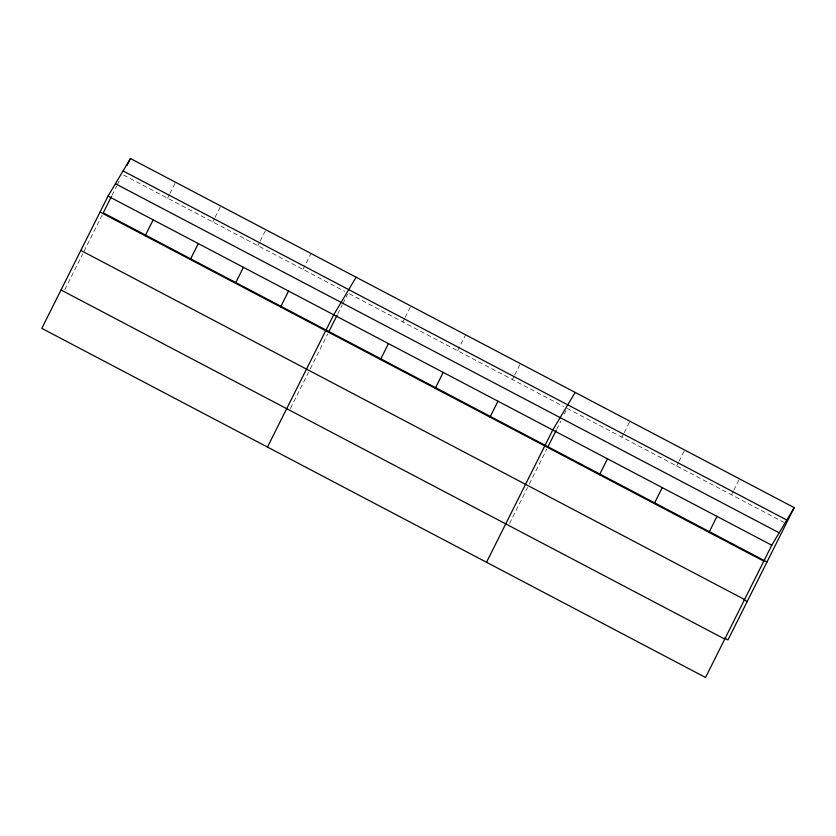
<?xml version="1.0" encoding="UTF-8"?>
<svg xmlns="http://www.w3.org/2000/svg" width="836" height="836" viewBox="0 0 836 836"><rect width="100%" height="100%" fill="white"/><g stroke="black" fill="none" stroke-linecap="round" stroke-linejoin="round"><path stroke-width="0.63" stroke-dasharray="4.18 3.13" d="M64.811 289.611L82.868 253.559M84.039 251.228L102.096 215.165M111.993 195.394L116.653 186.083M117.239 184.923L119.569 180.273M167.618 198.195L169.321 194.778M169.896 193.638L175.591 182.269M212.752 221.937L214.455 218.52M215.03 217.381L220.725 206.001M257.885 245.669L259.599 242.262M260.163 241.123L265.858 229.743M303.019 269.411L310.992 253.486M290.489 408.313L308.547 372.25M310.292 368.76L327.764 333.867M337.671 314.096L342.332 304.785M342.906 303.625L347.567 294.314M402.91 321.954L404.624 318.537M405.188 317.408L410.894 306.028M457.668 350.754L465.652 334.828M512.426 379.554L514.14 376.148M514.704 375.009L520.41 363.629M509.521 523.524L527.579 487.461M529.324 483.971L546.796 449.078M556.703 429.296L560.778 421.156M564.279 414.175L566.024 410.685M621.942 437.165L623.656 433.748M624.231 432.609L629.926 421.229M676.7 465.965L678.414 462.548M678.989 461.409L684.684 450.029M731.469 494.766L733.172 491.349M733.747 490.209L739.442 478.84M123.613 175.048L344.766 291.377M349.291 293.75L563.767 406.557M567.184 408.365L783.938 522.364"/><path stroke-width="1.25" d="M108.032 196.105L41.8 328.36L705.542 677.473L771.764 545.218L794.2 507.64L130.458 158.526L108.032 196.105L771.764 545.218M111.418 196.554L103.256 212.846L766.999 561.959M127.041 165.35L130.458 158.526M145.182 235.783L153.166 219.847M190.315 259.515L198.299 243.589M235.449 283.258L243.433 267.332M280.582 307L288.566 291.064M267.468 447.061L333.7 314.806L356.136 277.218M328.935 331.537L337.086 315.256M380.485 359.543L388.458 343.606M435.242 388.343L443.216 372.407M490 417.143L497.974 401.217M486.51 562.273L552.732 430.017L575.168 392.429M547.967 446.748L556.118 430.467M599.516 474.743L607.49 458.818M654.274 503.554L662.248 487.618M709.032 532.354L717.006 516.418M794.2 507.64L727.968 639.895L724.551 638.087M123.059 170.931L786.801 520.044M115.431 183.711L779.173 532.814M100.048 212.041L763.79 561.155M80.831 250.424L744.573 599.537M743.768 599.705L747.196 601.502M61.018 289.977L724.76 639.091"/></g></svg>
